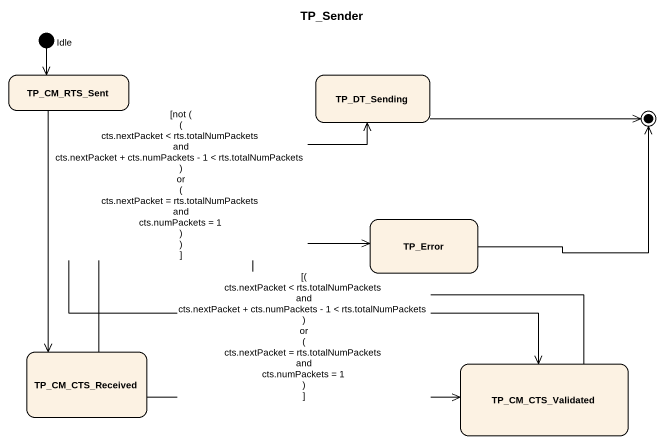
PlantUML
@startuml
title TP_Sender
hide empty description
state Idle <<start>>
state TP_CM_RTS_Sent
state TP_DT_Sending
state TP_Error
state TP_CM_CTS_Received
state TP_CM_CTS_Validated
Idle --> TP_CM_RTS_Sent
TP_CM_RTS_Sent --> TP_CM_CTS_Received
TP_CM_RTS_Sent --> TP_CM_CTS_Validated
TP_CM_CTS_Received -right-> TP_Error : [not ( ( cts.nextPacket < rts.totalNumPackets and cts.nextPacket + cts.numPackets - 1 < rts.totalNumPackets ) or ( cts.nextPacket = rts.totalNumPackets and cts.numPackets = 1 ) ) ]
TP_CM_CTS_Received -right-> TP_CM_CTS_Validated : [( cts.nextPacket < rts.totalNumPackets and cts.nextPacket + cts.numPackets - 1 < rts.totalNumPackets ) or ( cts.nextPacket = rts.totalNumPackets and cts.numPackets = 1 ) ]
TP_CM_CTS_Validated -up-> TP_DT_Sending
TP_DT_Sending -right-> [*]
TP_Error -right-> [*]
@enduml
